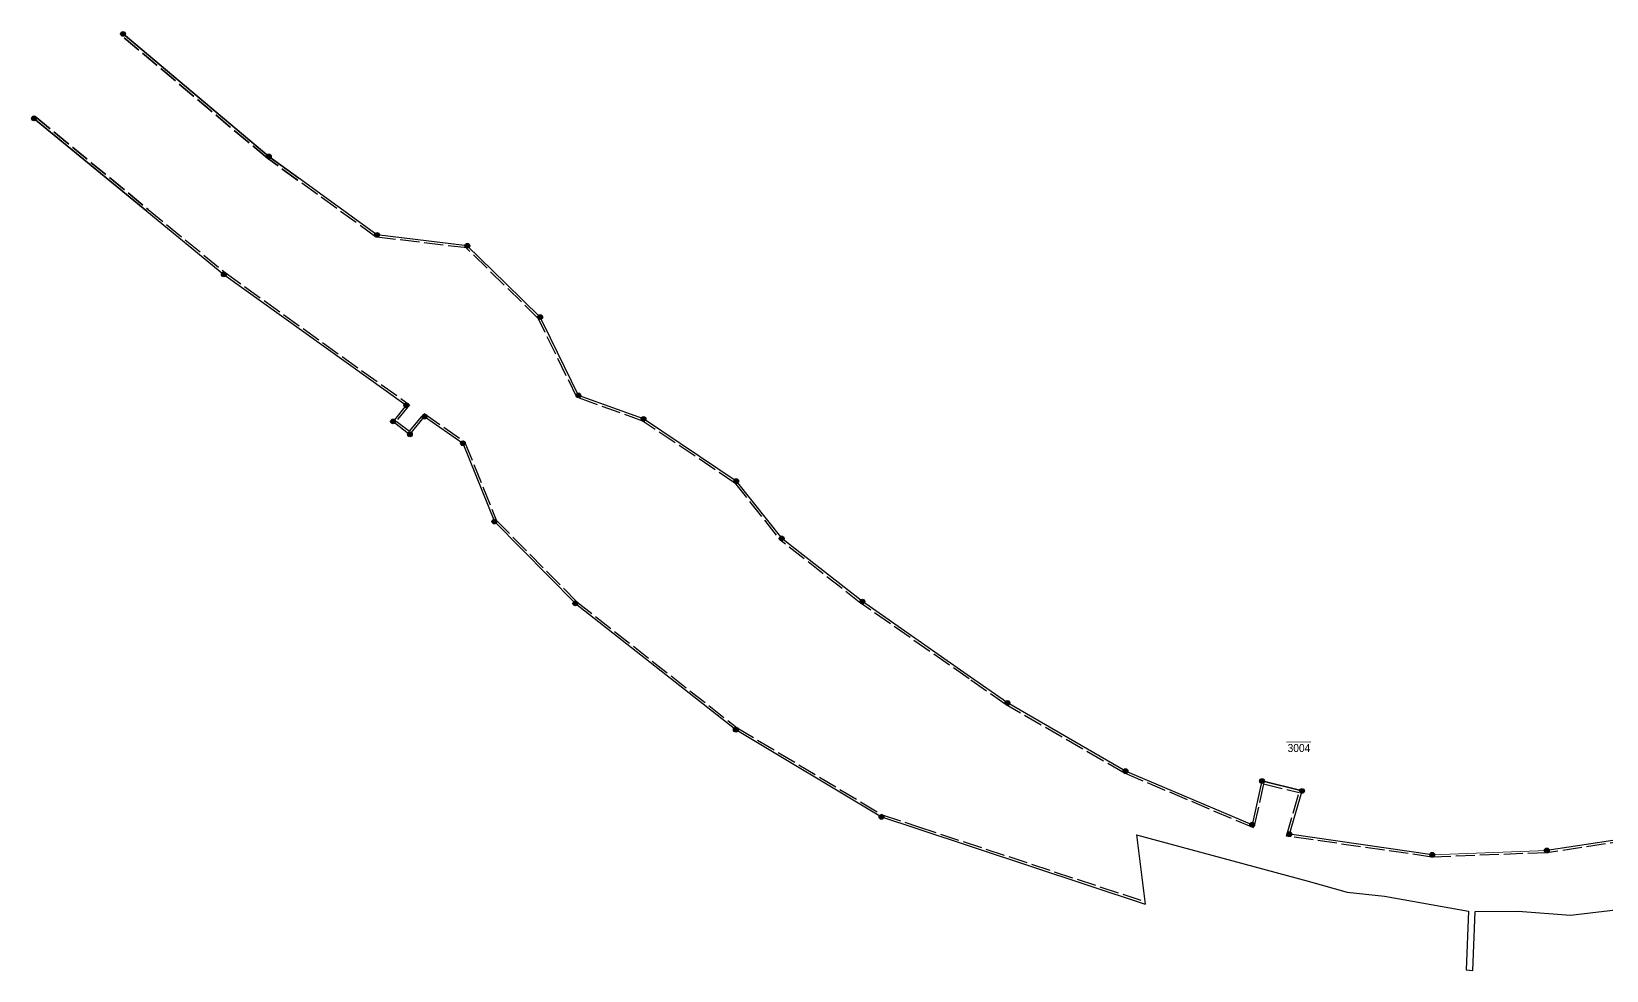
# Model space of a CAD drawing. Header units: metres. Extents: x 550507 to 551674, y 1839181 to 1840461.
# Drawn here: x 550507.5 to 550999.6, y 1840167.4 to 1840460.7 of the extents above; entities that cross this region are included whole.
import ezdxf
from ezdxf.enums import TextEntityAlignment as Align

# ---------------------------------------------------------------- set-up
doc = ezdxf.new("R2010")
doc.units = ezdxf.units.M
doc.linetypes.add('LONG_DASHED', pattern=[7.5, 6, -1.5])
for name, color, linetype, lineweight in [('49', 7, 'Continuous', 25), ('50', 7, 'LONG_DASHED', 25), ('51', 7, 'Continuous', 25)]:
    doc.layers.add(name, color=color, linetype=linetype, lineweight=lineweight)

msp = doc.modelspace()

# ---------------------------------------------------------------- hatches: boundary and pattern name
at = {"layer": '51'}
for points in [[(550536.851, 1840459.998, 1), (550535.351, 1840459.998, 1)], [(550536.851, 1840459.998, 1), (550535.351, 1840459.998, 1)], [(550536.851, 1840459.998, 1), (550535.351, 1840459.998, 1)], [(550508.999, 1840433.601, 1), (550507.499, 1840433.601, 1)], [(550508.999, 1840433.601, 1), (550507.499, 1840433.601, 1)], [(550508.999, 1840433.601, 1), (550507.499, 1840433.601, 1)], [(550582.405, 1840421.686, 1), (550580.905, 1840421.686, 1)], [(550582.405, 1840421.686, 1), (550580.905, 1840421.686, 1)], [(550582.405, 1840421.686, 1), (550580.905, 1840421.686, 1)], [(550616.181, 1840397.187, 1), (550614.681, 1840397.187, 1)], [(550616.181, 1840397.187, 1), (550614.681, 1840397.187, 1)], [(550616.181, 1840397.187, 1), (550614.681, 1840397.187, 1)], [(550644.414, 1840393.805, 1), (550642.914, 1840393.805, 1)], [(550644.414, 1840393.805, 1), (550642.914, 1840393.805, 1)], [(550644.414, 1840393.805, 1), (550642.914, 1840393.805, 1)], [(550568.331, 1840384.862, 1), (550566.831, 1840384.862, 1)], [(550568.331, 1840384.862, 1), (550566.831, 1840384.862, 1)], [(550568.331, 1840384.862, 1), (550566.831, 1840384.862, 1)], [(550667.154, 1840371.51, 1), (550665.654, 1840371.51, 1)], [(550667.154, 1840371.51, 1), (550665.654, 1840371.51, 1)], [(550667.154, 1840371.51, 1), (550665.654, 1840371.51, 1)], [(550679.115, 1840347.04, 1), (550677.615, 1840347.04, 1)], [(550679.115, 1840347.04, 1), (550677.615, 1840347.04, 1)], [(550679.115, 1840347.04, 1), (550677.615, 1840347.04, 1)], [(550625.355, 1840343.981, 1), (550623.855, 1840343.981, 1)], [(550625.355, 1840343.981, 1), (550623.855, 1840343.981, 1)], [(550625.355, 1840343.981, 1), (550623.855, 1840343.981, 1)], [(550621.2, 1840338.915, 1), (550619.7, 1840338.915, 1)], [(550621.2, 1840338.915, 1), (550619.7, 1840338.915, 1)], [(550621.2, 1840338.915, 1), (550619.7, 1840338.915, 1)], [(550631.074, 1840340.461, 1), (550629.574, 1840340.461, 1)], [(550631.074, 1840340.461, 1), (550629.574, 1840340.461, 1)], [(550631.074, 1840340.461, 1), (550629.574, 1840340.461, 1)], [(550699.474, 1840339.71, 1), (550697.974, 1840339.71, 1)], [(550699.474, 1840339.71, 1), (550697.974, 1840339.71, 1)], [(550699.474, 1840339.71, 1), (550697.974, 1840339.71, 1)], [(550626.464, 1840334.883, 1), (550624.964, 1840334.883, 1)], [(550626.464, 1840334.883, 1), (550624.964, 1840334.883, 1)], [(550626.464, 1840334.883, 1), (550624.964, 1840334.883, 1)], [(550643.024, 1840332.108, 1), (550641.524, 1840332.108, 1)], [(550643.024, 1840332.108, 1), (550641.524, 1840332.108, 1)], [(550643.024, 1840332.108, 1), (550641.524, 1840332.108, 1)], [(550728.427, 1840320.238, 1), (550726.927, 1840320.238, 1)], [(550728.427, 1840320.238, 1), (550726.927, 1840320.238, 1)], [(550728.427, 1840320.238, 1), (550726.927, 1840320.238, 1)], [(550652.866, 1840307.63, 1), (550651.366, 1840307.63, 1)], [(550652.866, 1840307.63, 1), (550651.366, 1840307.63, 1)], [(550652.866, 1840307.63, 1), (550651.366, 1840307.63, 1)], [(550742.63, 1840302.357, 1), (550741.13, 1840302.357, 1)], [(550742.63, 1840302.357, 1), (550741.13, 1840302.357, 1)], [(550742.63, 1840302.357, 1), (550741.13, 1840302.357, 1)], [(550767.826, 1840282.632, 1), (550766.326, 1840282.632, 1)], [(550767.826, 1840282.632, 1), (550766.326, 1840282.632, 1)], [(550767.826, 1840282.632, 1), (550766.326, 1840282.632, 1)], [(550678.163, 1840282.048, 1), (550676.663, 1840282.048, 1)], [(550678.163, 1840282.048, 1), (550676.663, 1840282.048, 1)], [(550678.163, 1840282.048, 1), (550676.663, 1840282.048, 1)], [(550813.152, 1840250.966, 1), (550811.652, 1840250.966, 1)], [(550813.152, 1840250.966, 1), (550811.652, 1840250.966, 1)], [(550813.152, 1840250.966, 1), (550811.652, 1840250.966, 1)], [(550728.306, 1840242.616, 1), (550726.806, 1840242.616, 1)], [(550728.306, 1840242.616, 1), (550726.806, 1840242.616, 1)], [(550728.306, 1840242.616, 1), (550726.806, 1840242.616, 1)], [(550850.04, 1840229.654, 1), (550848.54, 1840229.654, 1)], [(550850.04, 1840229.654, 1), (550848.54, 1840229.654, 1)], [(550850.04, 1840229.654, 1), (550848.54, 1840229.654, 1)], [(550892.666, 1840226.578, 1), (550891.166, 1840226.578, 1)], [(550892.666, 1840226.578, 1), (550891.166, 1840226.578, 1)], [(550892.666, 1840226.578, 1), (550891.166, 1840226.578, 1)], [(550905.191, 1840223.458, 1), (550903.691, 1840223.458, 1)], [(550905.191, 1840223.458, 1), (550903.691, 1840223.458, 1)], [(550905.191, 1840223.458, 1), (550903.691, 1840223.458, 1)], [(550773.784, 1840215.351, 1), (550772.284, 1840215.351, 1)], [(550773.784, 1840215.351, 1), (550772.284, 1840215.351, 1)], [(550773.784, 1840215.351, 1), (550772.284, 1840215.351, 1)], [(550889.607, 1840212.904, 1), (550888.107, 1840212.904, 1)], [(550889.607, 1840212.904, 1), (550888.107, 1840212.904, 1)], [(550889.607, 1840212.904, 1), (550888.107, 1840212.904, 1)], [(550901.25, 1840209.957, 1), (550899.75, 1840209.957, 1)], [(550901.25, 1840209.957, 1), (550899.75, 1840209.957, 1)], [(550901.25, 1840209.957, 1), (550899.75, 1840209.957, 1)], [(550981.655, 1840204.861, 1), (550980.155, 1840204.861, 1)], [(550981.655, 1840204.861, 1), (550980.155, 1840204.861, 1)], [(550981.655, 1840204.861, 1), (550980.155, 1840204.861, 1)], [(550945.865, 1840203.509, 1), (550944.365, 1840203.509, 1)], [(550945.865, 1840203.509, 1), (550944.365, 1840203.509, 1)], [(550945.865, 1840203.509, 1), (550944.365, 1840203.509, 1)]]:
    msp.add_hatch(color=256, dxfattribs=at).paths.add_polyline_path(points)

# ---------------------------------------------------------------- linework, layer by layer
at = {"layer": '49', "lineweight": 35}
msp.add_line((550508.24, 1840433.6), (550543.49, 1840404.64), dxfattribs=at)
msp.add_line((550508.24, 1840433.6), (550543.49, 1840404.64), dxfattribs=at)
msp.add_line((550508.24, 1840433.6), (550543.49, 1840404.64), dxfattribs=at)
at = {"layer": '49'}
for p, q in [((550615.43, 1840397.18), (550591.03, 1840414.88)), ((550615.43, 1840397.18), (550591.03, 1840414.88)), ((550615.43, 1840397.18), (550591.03, 1840414.88)), ((550543.49, 1840404.64), (550567.58, 1840384.86)), ((550543.49, 1840404.64), (550567.58, 1840384.86)), ((550543.49, 1840404.64), (550567.58, 1840384.86)), ((550643.66, 1840393.8), (550615.43, 1840397.18)), ((550643.66, 1840393.8), (550615.43, 1840397.18)), ((550643.66, 1840393.8), (550615.43, 1840397.18)), ((550698.72, 1840339.71), (550678.36, 1840347.04)), ((550698.72, 1840339.71), (550678.36, 1840347.04)), ((550698.72, 1840339.71), (550678.36, 1840347.04)), ((550727.67, 1840320.23), (550698.72, 1840339.71)), ((550727.67, 1840320.23), (550698.72, 1840339.71)), ((550727.67, 1840320.23), (550698.72, 1840339.71)), ((550727.67, 1840320.23), (550741.88, 1840302.35)), ((550727.67, 1840320.23), (550741.88, 1840302.35)), ((550727.67, 1840320.23), (550741.88, 1840302.35)), ((550812.4, 1840250.96), (550800.83, 1840259.05)), ((550812.4, 1840250.96), (550800.83, 1840259.05)), ((550812.4, 1840250.96), (550800.83, 1840259.05)), ((550891.91, 1840226.57), (550904.44, 1840223.45)), ((550891.91, 1840226.57), (550904.44, 1840223.45)), ((550891.91, 1840226.57), (550904.44, 1840223.45)), ((550773.03, 1840215.35), (550784.1, 1840211.69)), ((550773.03, 1840215.35), (550784.1, 1840211.69)), ((550773.03, 1840215.35), (550784.1, 1840211.69)), ((550784.1, 1840211.69), (550855.39, 1840188.13)), ((550784.1, 1840211.69), (550855.39, 1840188.13)), ((550784.1, 1840211.69), (550855.39, 1840188.13)), ((550852.75, 1840209.74), (550855.4, 1840188.13)), ((550852.75, 1840209.74), (550855.4, 1840188.13)), ((550852.75, 1840209.74), (550855.4, 1840188.13)), ((550945.11, 1840203.5), (550900.49, 1840209.95)), ((550945.11, 1840203.5), (550900.49, 1840209.95)), ((550945.11, 1840203.5), (550900.49, 1840209.95))]:
    msp.add_line(p, q, dxfattribs=at)
at = {"layer": '49', "lineweight": 13}
msp.add_line((550980.9, 1840204.86), (550945.11, 1840203.5), dxfattribs=at)
msp.add_line((550980.9, 1840204.86), (550945.11, 1840203.5), dxfattribs=at)
msp.add_line((550980.9, 1840204.86), (550945.11, 1840203.5), dxfattribs=at)
at = {"layer": '49', "lineweight": 35}
msp.add_lwpolyline([(550591.03, 1840414.88), (550581.65, 1840421.68), (550536.1, 1840459.99)], dxfattribs=at)
msp.add_lwpolyline([(550591.03, 1840414.88), (550581.65, 1840421.68), (550536.1, 1840459.99)], dxfattribs=at)
msp.add_lwpolyline([(550591.03, 1840414.88), (550581.65, 1840421.68), (550536.1, 1840459.99)], dxfattribs=at)
at = {"layer": '49'}
for points in [[(550678.36, 1840347.04), (550669.61, 1840364.95), (550666.4, 1840371.5), (550655.69, 1840382.02), (550643.66, 1840393.8)], [(550678.36, 1840347.04), (550669.61, 1840364.95), (550666.4, 1840371.5), (550655.69, 1840382.02), (550643.66, 1840393.8)], [(550678.36, 1840347.04), (550669.61, 1840364.95), (550666.4, 1840371.5), (550655.69, 1840382.02), (550643.66, 1840393.8)], [(550567.58, 1840384.86), (550624.6, 1840343.98), (550620.44, 1840338.91), (550625.71, 1840334.88), (550630.32, 1840340.46), (550642.27, 1840332.1)], [(550567.58, 1840384.86), (550624.6, 1840343.98), (550620.44, 1840338.91), (550625.71, 1840334.88), (550630.32, 1840340.46), (550642.27, 1840332.1)], [(550567.58, 1840384.86), (550624.6, 1840343.98), (550620.44, 1840338.91), (550625.71, 1840334.88), (550630.32, 1840340.46), (550642.27, 1840332.1)], [(550642.27, 1840332.1), (550652.11, 1840307.63), (550677.41, 1840282.04), (550727.55, 1840242.61), (550773.03, 1840215.35)], [(550642.27, 1840332.1), (550652.11, 1840307.63), (550677.41, 1840282.04), (550727.55, 1840242.61), (550773.03, 1840215.35)], [(550642.27, 1840332.1), (550652.11, 1840307.63), (550677.41, 1840282.04), (550727.55, 1840242.61), (550773.03, 1840215.35)], [(550800.83, 1840259.05), (550767.07, 1840282.63), (550741.88, 1840302.35)], [(550800.83, 1840259.05), (550767.07, 1840282.63), (550741.88, 1840302.35)], [(550800.83, 1840259.05), (550767.07, 1840282.63), (550741.88, 1840302.35)], [(550900.49, 1840209.95), (550904.44, 1840223.45), (550891.91, 1840226.57), (550888.85, 1840212.9), (550849.28, 1840229.65), (550812.4, 1840250.96)], [(550900.49, 1840209.95), (550904.44, 1840223.45), (550891.91, 1840226.57), (550888.85, 1840212.9), (550849.28, 1840229.65), (550812.4, 1840250.96)], [(550900.49, 1840209.95), (550904.44, 1840223.45), (550891.91, 1840226.57), (550888.85, 1840212.9), (550849.28, 1840229.65), (550812.4, 1840250.96)], [(551028.24, 1840217.19), (551013.97, 1840209.81), (550980.9, 1840204.86)], [(551028.24, 1840217.19), (551013.97, 1840209.81), (550980.9, 1840204.86)], [(551028.24, 1840217.19), (551013.97, 1840209.81), (550980.9, 1840204.86)], [(550852.75, 1840209.74), (550906.33, 1840195.27), (550918.55, 1840191.79), (550930.25, 1840190.58), (550956.48, 1840185.94), (550955.76, 1840167.55), (550957.78, 1840167.36), (550958.48, 1840185.82), (550971.98, 1840185.85), (550988.32, 1840184.61), (551025.22, 1840188.98), (551053.72, 1840196.52), (551072.46, 1840199.5), (551072.93, 1840176.13)], [(550852.75, 1840209.74), (550906.33, 1840195.27), (550918.55, 1840191.79), (550930.25, 1840190.58), (550956.48, 1840185.94), (550955.76, 1840167.55), (550957.78, 1840167.36), (550958.48, 1840185.82), (550971.98, 1840185.85), (550988.32, 1840184.61), (551025.22, 1840188.98), (551053.72, 1840196.52), (551072.46, 1840199.5), (551072.93, 1840176.13)], [(550852.75, 1840209.74), (550906.33, 1840195.27), (550918.55, 1840191.79), (550930.25, 1840190.58), (550956.48, 1840185.94), (550955.76, 1840167.55), (550957.78, 1840167.36), (550958.48, 1840185.82), (550971.98, 1840185.85), (550988.32, 1840184.61), (551025.22, 1840188.98), (551053.72, 1840196.52), (551072.46, 1840199.5), (551072.93, 1840176.13)]]:
    msp.add_lwpolyline(points, dxfattribs=at)
at = {"layer": '50', "lineweight": 35}
for p, q in [((550581.2, 1840421.15), (550535.64, 1840459.46)), ((550581.2, 1840421.15), (550535.64, 1840459.46)), ((550581.2, 1840421.15), (550535.64, 1840459.46)), ((550508.69, 1840434.14), (550543.93, 1840405.18)), ((550508.69, 1840434.14), (550543.93, 1840405.18)), ((550508.69, 1840434.14), (550543.93, 1840405.18)), ((550590.61, 1840414.32), (550581.24, 1840421.12)), ((550590.61, 1840414.32), (550581.24, 1840421.12)), ((550590.61, 1840414.32), (550581.24, 1840421.12))]:
    msp.add_line(p, q, dxfattribs=at)
at = {"layer": '50'}
for p, q in [((550615.01, 1840396.62), (550590.11, 1840414.69)), ((550615.01, 1840396.62), (550590.11, 1840414.69)), ((550615.01, 1840396.62), (550590.11, 1840414.69)), ((550543.93, 1840405.18), (550568.02, 1840385.4)), ((550543.93, 1840405.18), (550568.02, 1840385.4)), ((550543.93, 1840405.18), (550568.02, 1840385.4)), ((550643.58, 1840393.11), (550615.34, 1840396.49)), ((550643.58, 1840393.11), (550615.34, 1840396.49)), ((550643.58, 1840393.11), (550615.34, 1840396.49)), ((550665.91, 1840371), (550643.17, 1840393.3)), ((550665.91, 1840371), (550643.17, 1840393.3)), ((550665.91, 1840371), (550643.17, 1840393.3)), ((550677.86, 1840346.47), (550665.77, 1840371.2)), ((550677.86, 1840346.47), (550665.77, 1840371.2)), ((550677.86, 1840346.47), (550665.77, 1840371.2)), ((550698.48, 1840339.04), (550677.86, 1840346.47)), ((550698.48, 1840339.04), (550677.86, 1840346.47)), ((550698.48, 1840339.04), (550677.86, 1840346.47)), ((550727.28, 1840319.65), (550698.32, 1840339.12)), ((550727.28, 1840319.65), (550698.32, 1840339.12)), ((550727.28, 1840319.65), (550698.32, 1840339.12)), ((550642.92, 1840332.37), (550652.76, 1840307.89)), ((550642.92, 1840332.37), (550652.76, 1840307.89)), ((550642.92, 1840332.37), (550652.76, 1840307.89)), ((550727.13, 1840319.8), (550741.33, 1840301.92)), ((550727.13, 1840319.8), (550741.33, 1840301.92)), ((550727.13, 1840319.8), (550741.33, 1840301.92)), ((550652.61, 1840308.12), (550677.9, 1840282.54)), ((550652.61, 1840308.12), (550677.9, 1840282.54)), ((550652.61, 1840308.12), (550677.9, 1840282.54)), ((550766.64, 1840282.07), (550741.44, 1840301.8)), ((550766.64, 1840282.07), (550741.44, 1840301.8)), ((550766.64, 1840282.07), (550741.44, 1840301.8)), ((550677.84, 1840282.6), (550727.99, 1840243.16)), ((550677.84, 1840282.6), (550727.99, 1840243.16)), ((550677.84, 1840282.6), (550727.99, 1840243.16)), ((550800.42, 1840258.47), (550766.67, 1840282.05)), ((550800.42, 1840258.47), (550766.67, 1840282.05)), ((550800.42, 1840258.47), (550766.67, 1840282.05)), ((550811.99, 1840250.39), (550800.42, 1840258.47)), ((550811.99, 1840250.39), (550800.42, 1840258.47)), ((550811.99, 1840250.39), (550800.42, 1840258.47)), ((550848.93, 1840229.05), (550812.04, 1840250.36)), ((550848.93, 1840229.05), (550812.04, 1840250.36)), ((550848.93, 1840229.05), (550812.04, 1840250.36)), ((550727.92, 1840243.21), (550773.39, 1840215.95)), ((550727.92, 1840243.21), (550773.39, 1840215.95)), ((550727.92, 1840243.21), (550773.39, 1840215.95)), ((550889.35, 1840211.93), (550849.01, 1840229.01)), ((550889.35, 1840211.93), (550849.01, 1840229.01)), ((550889.35, 1840211.93), (550849.01, 1840229.01)), ((550892.44, 1840225.72), (550889.35, 1840211.93)), ((550892.44, 1840225.72), (550889.35, 1840211.93)), ((550892.44, 1840225.72), (550889.35, 1840211.93)), ((550892.44, 1840225.72), (550903.56, 1840222.95)), ((550892.44, 1840225.72), (550903.56, 1840222.95)), ((550892.44, 1840225.72), (550903.56, 1840222.95)), ((550899.6, 1840209.37), (550903.56, 1840222.95)), ((550899.6, 1840209.37), (550903.56, 1840222.95)), ((550899.6, 1840209.37), (550903.56, 1840222.95)), ((550773.25, 1840216.01), (550784.32, 1840212.36)), ((550773.25, 1840216.01), (550784.32, 1840212.36)), ((550773.25, 1840216.01), (550784.32, 1840212.36)), ((550784.32, 1840212.36), (550855.3, 1840188.9)), ((550784.32, 1840212.36), (550855.3, 1840188.9)), ((550784.32, 1840212.36), (550855.3, 1840188.9)), ((550945.01, 1840202.81), (550899.6, 1840209.37)), ((550945.01, 1840202.81), (550899.6, 1840209.37)), ((550945.01, 1840202.81), (550899.6, 1840209.37)), ((551014.07, 1840209.13), (550981.01, 1840204.17)), ((551014.07, 1840209.13), (550981.01, 1840204.17)), ((551014.07, 1840209.13), (550981.01, 1840204.17)), ((550980.93, 1840204.16), (550945.14, 1840202.8)), ((550980.93, 1840204.16), (550945.14, 1840202.8)), ((550980.93, 1840204.16), (550945.14, 1840202.8))]:
    msp.add_line(p, q, dxfattribs=at)
msp.add_lwpolyline([(550567.98, 1840385.43), (550625.62, 1840344.1), (550621.44, 1840339.02), (550625.59, 1840335.85), (550630.19, 1840341.41), (550642.67, 1840332.68)], dxfattribs=at)
msp.add_lwpolyline([(550567.98, 1840385.43), (550625.62, 1840344.1), (550621.44, 1840339.02), (550625.59, 1840335.85), (550630.19, 1840341.41), (550642.67, 1840332.68)], dxfattribs=at)
msp.add_lwpolyline([(550567.98, 1840385.43), (550625.62, 1840344.1), (550621.44, 1840339.02), (550625.59, 1840335.85), (550630.19, 1840341.41), (550642.67, 1840332.68)], dxfattribs=at)
at = {"layer": '51', "lineweight": 13}
msp.add_line((550899.58, 1840238.71), (550907.14, 1840238.77), dxfattribs=at)
msp.add_line((550899.58, 1840238.71), (550907.14, 1840238.77), dxfattribs=at)
msp.add_line((550899.58, 1840238.71), (550907.14, 1840238.77), dxfattribs=at)
at = {"layer": '51'}
for centre in [(550536.101, 1840459.998), (550536.101, 1840459.998), (550536.101, 1840459.998), (550508.249, 1840433.601), (550508.249, 1840433.601), (550508.249, 1840433.601), (550581.655, 1840421.686), (550581.655, 1840421.686), (550581.655, 1840421.686), (550615.431, 1840397.187), (550615.431, 1840397.187), (550615.431, 1840397.187), (550643.664, 1840393.805), (550643.664, 1840393.805), (550643.664, 1840393.805), (550567.581, 1840384.862), (550567.581, 1840384.862), (550567.581, 1840384.862), (550666.404, 1840371.51), (550666.404, 1840371.51), (550666.404, 1840371.51), (550678.365, 1840347.04), (550678.365, 1840347.04), (550678.365, 1840347.04), (550624.605, 1840343.981), (550624.605, 1840343.981), (550624.605, 1840343.981), (550620.45, 1840338.915), (550620.45, 1840338.915), (550620.45, 1840338.915), (550630.324, 1840340.461), (550630.324, 1840340.461), (550630.324, 1840340.461), (550698.724, 1840339.71), (550698.724, 1840339.71), (550698.724, 1840339.71), (550625.714, 1840334.883), (550625.714, 1840334.883), (550625.714, 1840334.883), (550642.274, 1840332.108), (550642.274, 1840332.108), (550642.274, 1840332.108), (550727.677, 1840320.238), (550727.677, 1840320.238), (550727.677, 1840320.238), (550652.116, 1840307.63), (550652.116, 1840307.63), (550652.116, 1840307.63), (550741.88, 1840302.357), (550741.88, 1840302.357), (550741.88, 1840302.357), (550767.076, 1840282.632), (550767.076, 1840282.632), (550767.076, 1840282.632), (550677.413, 1840282.048), (550677.413, 1840282.048), (550677.413, 1840282.048), (550812.402, 1840250.966), (550812.402, 1840250.966), (550812.402, 1840250.966), (550727.556, 1840242.616), (550727.556, 1840242.616), (550727.556, 1840242.616), (550849.29, 1840229.654), (550849.29, 1840229.654), (550849.29, 1840229.654), (550891.916, 1840226.578), (550891.916, 1840226.578), (550891.916, 1840226.578), (550904.441, 1840223.458), (550904.441, 1840223.458), (550904.441, 1840223.458), (550773.034, 1840215.351), (550773.034, 1840215.351), (550773.034, 1840215.351), (550888.857, 1840212.904), (550888.857, 1840212.904), (550888.857, 1840212.904), (550900.5, 1840209.957), (550900.5, 1840209.957), (550900.5, 1840209.957), (550980.905, 1840204.861), (550980.905, 1840204.861), (550980.905, 1840204.861), (550945.115, 1840203.509), (550945.115, 1840203.509), (550945.115, 1840203.509)]:
    msp.add_circle(centre, 0.75, dxfattribs=at)

# ---------------------------------------------------------------- texts
at = {"layer": '51', "width": 0.95}
msp.add_text('3004', height=2.5, dxfattribs=at).set_placement((550903.47, 1840235.63), align=Align.CENTER)
msp.add_text('3004', height=2.5, dxfattribs=at).set_placement((550903.47, 1840235.63), align=Align.CENTER)
msp.add_text('3004', height=2.5, dxfattribs=at).set_placement((550903.47, 1840235.63), align=Align.CENTER)

doc.saveas('drawing.dxf')
